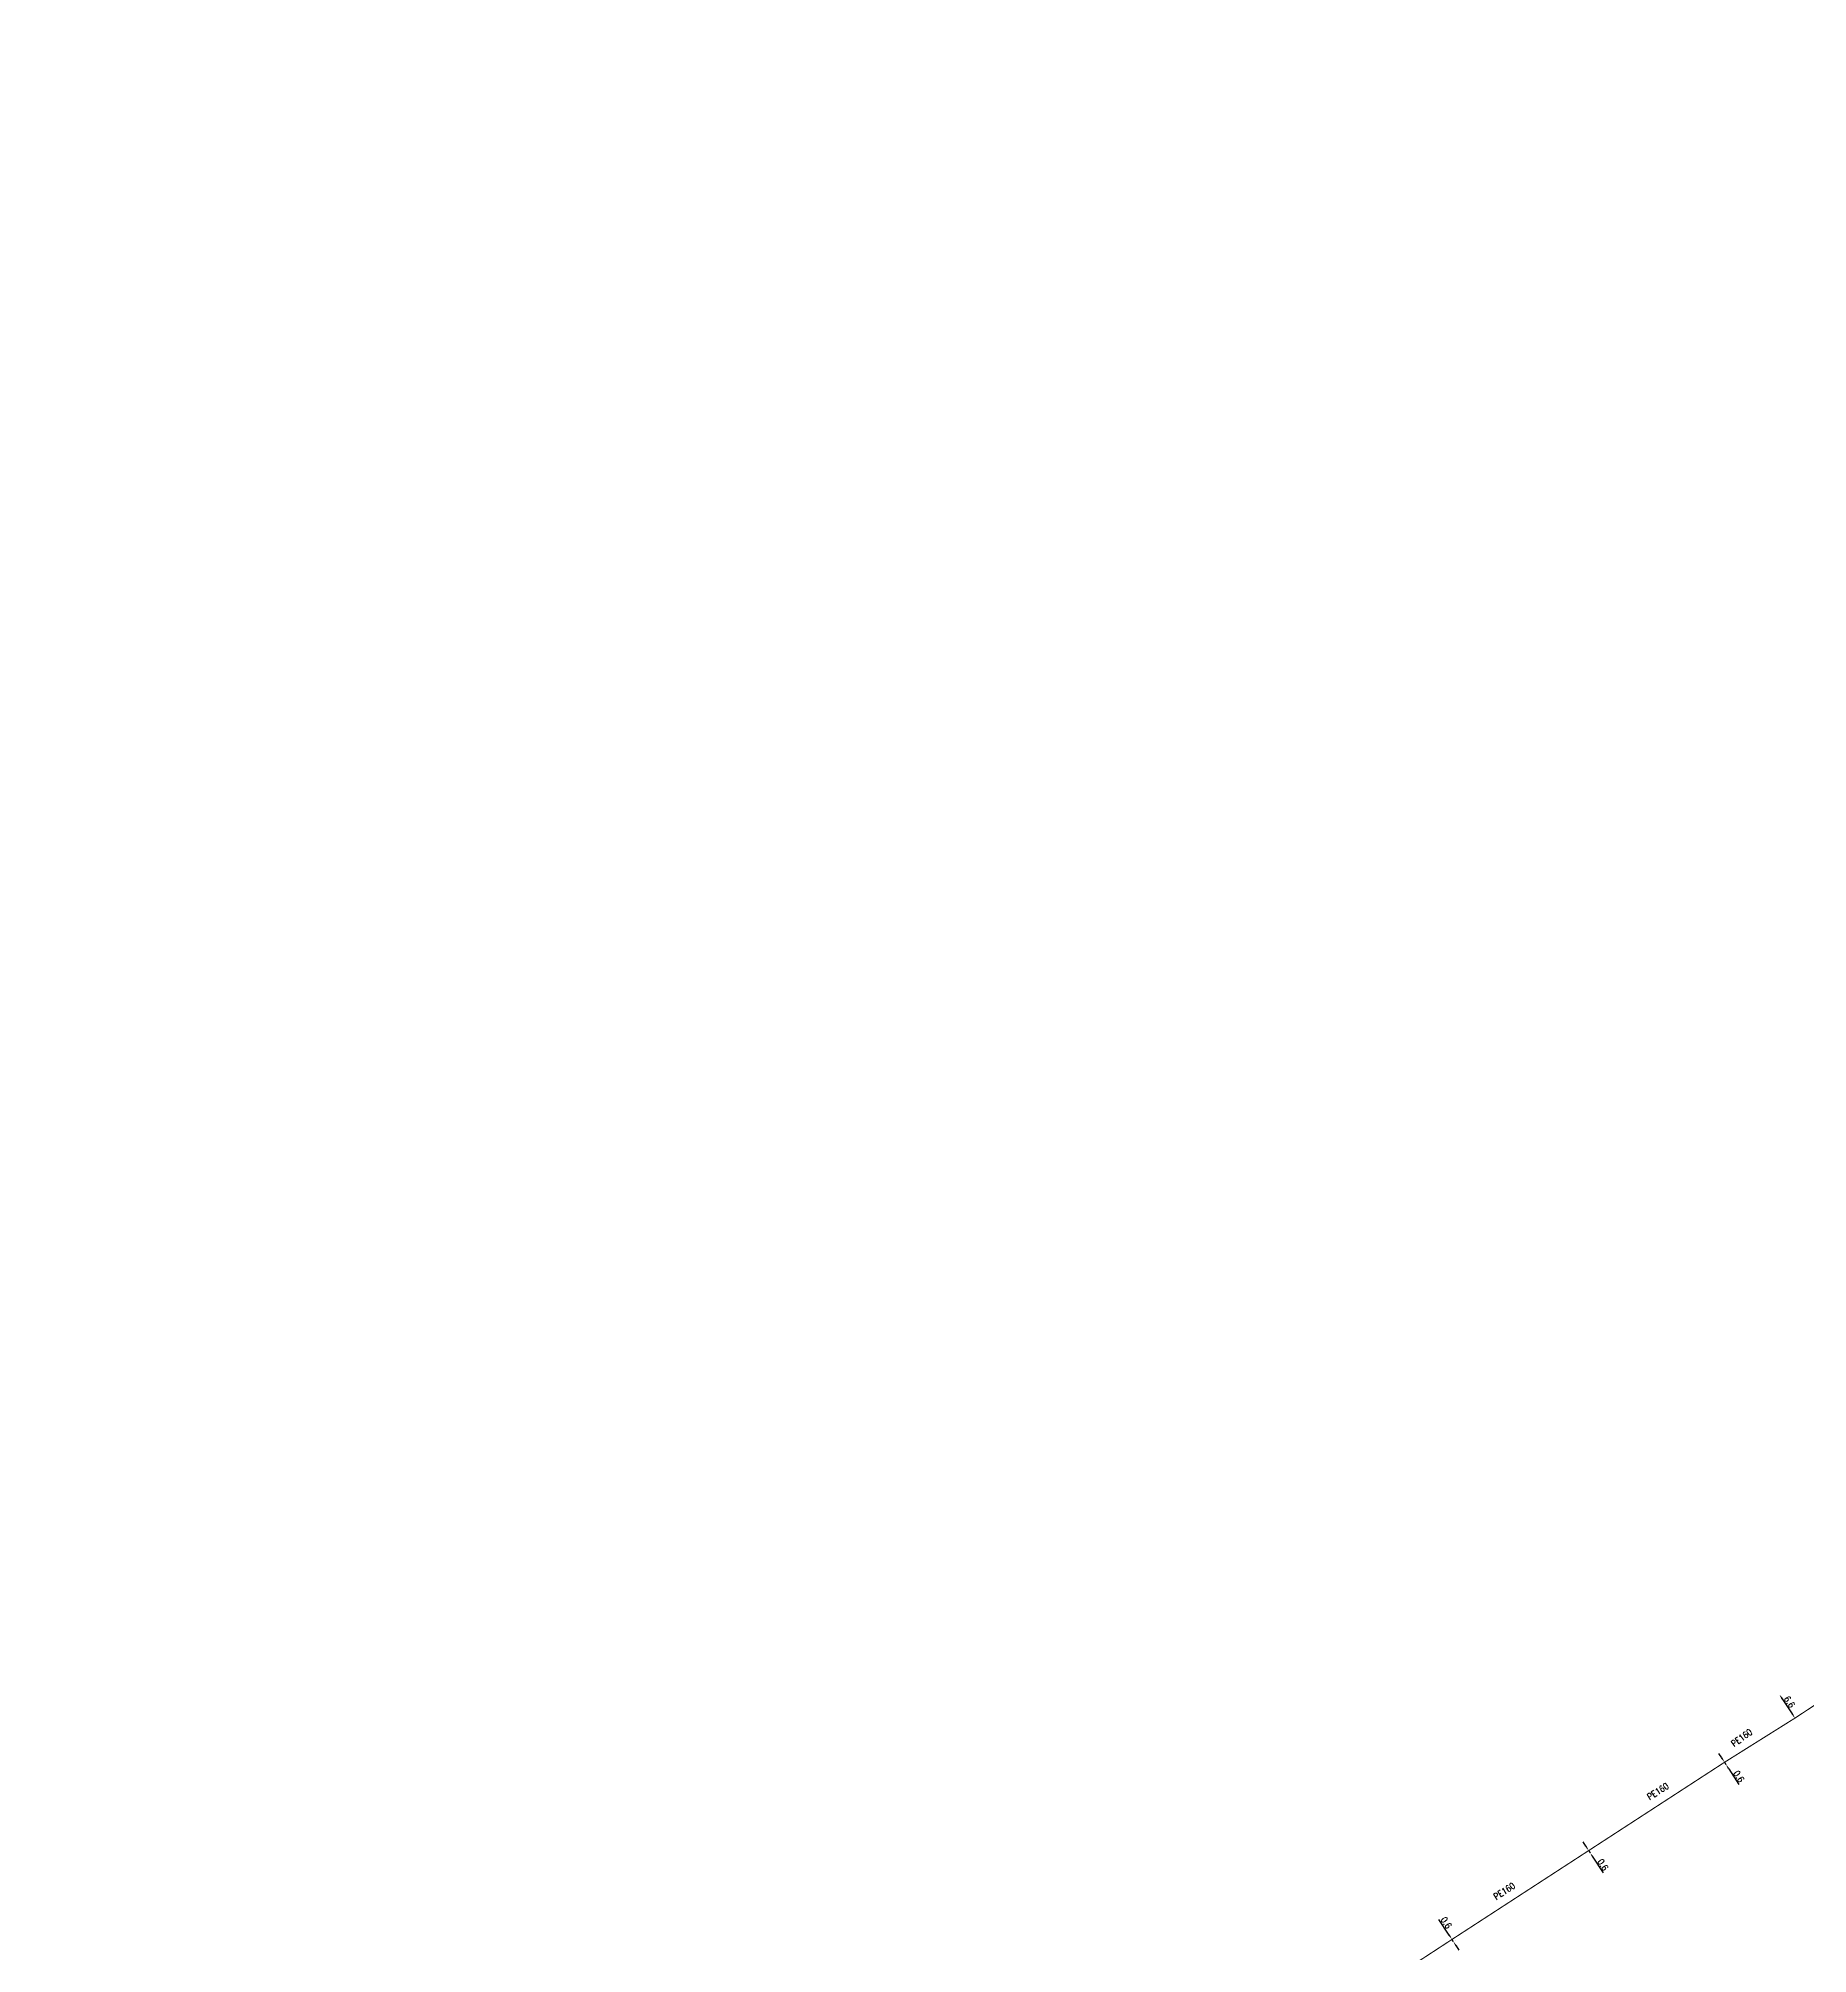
# Model space of a CAD drawing. Header units: millimetres. Extents: x 105164 to 106000, y 138000 to 138912.
# Drawn here: x 105164.3 to 105576.5, y 138458.4 to 138904.6 of the extents above; entities that cross this region are included whole.
import ezdxf

# ---------------------------------------------------------------- set-up
doc = ezdxf.new("R2010")
doc.units = ezdxf.units.MM
doc.layers.get('DEFPOINTS').update_dxf_attribs({"linetype": 'CONTINUOUS'})
doc.layers.add('G_120', color=4, linetype='CONTINUOUS')
doc.styles.get("Standard").update_dxf_attribs({"font": 'romans.shx', "width": 0.85})
doc.linetypes.add('G_TYPB_PE', pattern='A,5,-0.3,["o",Standard,S=1.5,R=0,X=0,Y=-0.5],-1.65', length=6.95)
doc.dimstyles.get("Standard").update_dxf_attribs({"dimtxt": 1.5, "dimasz": 1.2, "dimexe": 0.625, "dimexo": 0.625, "dimgap": 0.25, "dimtad": 1, "dimdec": 1, "dimzin": 0, "dimdsep": 46, "dimtxsty": 'Standard', "dimcen": -0.5, "dimadec": 0, "dimazin": 0, "dimtfac": 1, "dimtdec": 1, "dimtmove": 0, "dimatfit": 3, "dimfxl": 1, "dimtolj": 1, "dimtzin": 0, "dimarcsym": 0})

# ---------------------------------------------------------------- blocks, each defined once
blk = doc.blocks.new('*D67')
at = {"layer": 'DEFPOINTS', "color": 0, "linetype": 'Continuous'}
for p in [(105493.63, 138461.73), (105493.63, 138461.72), (105493.95, 138461.22)]:
    blk.add_point(p, dxfattribs=at)
at = {"layer": 'G_120', "color": 0, "linetype": 'Continuous', "lineweight": -2}
for p, q in [((105492.97, 138462.73), (105490.59, 138466.4)), ((105493.95, 138461.23), (105493.63, 138461.73)), ((105494.15, 138462.07), (105494.15, 138462.07)), ((105494.48, 138461.57), (105494.48, 138461.57)), ((105494.61, 138460.22), (105495.26, 138459.21))]:
    blk.add_line(p, q, dxfattribs=at)
at = {"layer": 'G_120', "color": 0, "linetype": 'Continuous'}
for points in [[(105493.14, 138462.84), (105492.81, 138462.62), (105493.63, 138461.73)], [(105494.77, 138460.33), (105494.44, 138460.11), (105493.95, 138461.23)]]:
    blk.add_solid(points, dxfattribs=at)
at = {"layer": 'G_120', "color": 0, "linetype": 'Continuous', "insert": (105492.3, 138465.61), "char_height": 1.5, "attachment_point": 5, "rotation": 303.0146}
blk.add_mtext('\\A1;0.6', dxfattribs=at)
blk = doc.blocks.new('*D71')
at = {"layer": 'DEFPOINTS', "color": 0, "linetype": 'Continuous'}
for p in [(105557.13, 138502.99), (105557.13, 138502.99), (105557.46, 138502.49)]:
    blk.add_point(p, dxfattribs=at)
at = {"layer": 'G_120', "color": 0, "linetype": 'Continuous', "lineweight": -2}
for p, q in [((105556.48, 138504), (105555.82, 138505)), ((105557.13, 138502.99), (105557.46, 138502.49)), ((105558.11, 138501.48), (105560.49, 138497.82))]:
    blk.add_line(p, q, dxfattribs=at)
at = {"layer": 'G_120', "color": 0, "linetype": 'Continuous'}
for points in [[(105556.65, 138504.11), (105556.31, 138503.89), (105557.13, 138502.99)], [(105558.28, 138501.59), (105557.94, 138501.37), (105557.46, 138502.49)]]:
    blk.add_solid(points, dxfattribs=at)
at = {"layer": 'G_120', "color": 0, "linetype": 'Continuous', "insert": (105560.47, 138499.69), "char_height": 1.5, "attachment_point": 5, "rotation": 303.0146}
blk.add_mtext('\\A1;0.6', dxfattribs=at)
blk = doc.blocks.new('*D72')
at = {"layer": 'DEFPOINTS', "color": 0, "linetype": 'Continuous'}
for p in [(105525.48, 138482.42), (105525.48, 138482.42), (105525.8, 138481.92)]:
    blk.add_point(p, dxfattribs=at)
at = {"layer": 'G_120', "color": 0, "linetype": 'Continuous', "lineweight": -2}
for p, q in [((105524.82, 138483.43), (105524.17, 138484.43)), ((105525.48, 138482.42), (105525.8, 138481.92)), ((105526.46, 138480.91), (105528.84, 138477.25))]:
    blk.add_line(p, q, dxfattribs=at)
at = {"layer": 'G_120', "color": 0, "linetype": 'Continuous'}
for points in [[(105524.99, 138483.54), (105524.66, 138483.32), (105525.48, 138482.42)], [(105526.62, 138481.02), (105526.29, 138480.8), (105525.8, 138481.92)]]:
    blk.add_solid(points, dxfattribs=at)
at = {"layer": 'G_120', "color": 0, "linetype": 'Continuous', "insert": (105528.81, 138479.12), "char_height": 1.5, "attachment_point": 5, "rotation": 303.0146}
blk.add_mtext('\\A1;0.6', dxfattribs=at)
blk = doc.blocks.new('*D73')
at = {"layer": 'DEFPOINTS', "color": 0, "linetype": 'Continuous'}
for p in [(105569.91, 138518.79), (105573.54, 138513.28), (105573.54, 138513.28)]:
    blk.add_point(p, dxfattribs=at)
at = {"layer": 'G_120', "color": 0, "linetype": 'Continuous', "lineweight": -2}
blk.add_line((105570.57, 138517.79), (105572.88, 138514.28), dxfattribs=at)
at = {"layer": 'G_120', "color": 0, "linetype": 'Continuous'}
for points in [[(105570.74, 138517.9), (105570.4, 138517.68), (105569.91, 138518.79)], [(105573.05, 138514.39), (105572.71, 138514.17), (105573.54, 138513.28)]]:
    blk.add_solid(points, dxfattribs=at)
at = {"layer": 'G_120', "color": 0, "linetype": 'Continuous', "insert": (105572.25, 138517.06), "char_height": 1.5, "attachment_point": 5, "rotation": 303.3918}
blk.add_mtext('\\A1;6.6', dxfattribs=at)

msp = doc.modelspace()

# ---------------------------------------------------------------- linework, layer by layer
at = {"layer": 'G_120', "linetype": 'G_TYPB_PE', "const_width": 0.25, "flags": 128}
msp.add_lwpolyline([(106000, 138904.48), (105997.43, 138902.59), (105989.2, 138896.37), (105981.95, 138891.13), (105979.3, 138889.17), (105974.18, 138885.53), (105955.3, 138869.52), (105947.76, 138863.77), (105942.25, 138859.5), (105942, 138859.35), (105941.64, 138858.68), (105926.89, 138830.79), (105923.21, 138825.82), (105923.59, 138825.51), (105922.52, 138824.09), (105920.33, 138821.19), (105909.75, 138806.97), (105907.8, 138803.52), (105906.07, 138803.12), (105894.3, 138787.81), (105884.67, 138776.71), (105876.68, 138768.14), (105863.54, 138754), (105857.02, 138748.11), (105848.35, 138738.54), (105845.12, 138735.24), (105839.27, 138728.34), (105829.39, 138719.16), (105817.7, 138709.31), (105811.53, 138703.71), (105803.48, 138696.89), (105793.37, 138687.89), (105785.53, 138681.09), (105777.32, 138673.8), (105760.04, 138659.07), (105743.49, 138644.71), (105734.08, 138636.98), (105708.67, 138615.12), (105698.39, 138606.13), (105683.9, 138594.56), (105673.72, 138586.58), (105646.84, 138565.71), (105618.78, 138544.92), (105582.79, 138519.37), (105573.54, 138513.28), (105557.13, 138502.99), (105525.48, 138482.42), (105493.63, 138461.72), (105461.96, 138441.03), (105418.2, 138412.67), (105410.56, 138408.5), (105406.43, 138405.72, -0.052888), (105399.79, 138399.47), (105380.29, 138386.72), (105379.77, 138386.38), (105379.64, 138386.31), (105379.52, 138386.23), (105379.39, 138386.15), (105379.27, 138386.07), (105379.24, 138386.06), (105378.6, 138385.65), (105377.98, 138385.23), (105377.35, 138384.82), (105376.72, 138384.41), (105376.1, 138383.99), (105375.48, 138383.57), (105374.85, 138383.15), (105374.24, 138382.73), (105373.61, 138382.31), (105372.99, 138381.88), (105372.38, 138381.46), (105371.76, 138381.02), (105371.15, 138380.6), (105370.74, 138380.31), (105368.59, 138380.93), (105365.17, 138378.47, 0.023096), (105336.48, 138356.03), (105329.23, 138349.81), (105318.76, 138340.54), (105314.54, 138336.33), (105303.07, 138325.1), (105290.55, 138310.7), (105285.47, 138304.42), (105277.21, 138293.37), (105262.09, 138271.51), (105255.59, 138260.08), (105251.49, 138253.15), (105248.57, 138247.48), (105246.43, 138243.33), (105244.48, 138237.64), (105243.68, 138236.09), (105241.51, 138231.91), (105229.63, 138205.89), (105219.45, 138175.76), (105207.1, 138136.42), (105207.1, 138136.42), (105206.73, 138134.33), (105206.19, 138131.2), (105198.15, 138103.43), (105193.45, 138085.14), (105188.92, 138070.63), (105187.01, 138068.8), (105184.97, 138063.05), (105176.87, 138040.22), (105174.95, 138035.45), (105174.09, 138030.87), (105164.38, 138000)], format="xyb", dxfattribs=at)

# ---------------------------------------------------------------- texts
at = {"layer": 'G_120', "linetype": 'Continuous', "width": 0.85}
for rotation, p in [(35.7691, (105559.34, 138506.5)), (32.5286, (105539.71, 138494.12)), (33.1057, (105503.95, 138470.86))]:
    msp.add_text('PE160', height=1.5, rotation=rotation, dxfattribs=at).set_placement(p)

# ---------------------------------------------------------------- dimensions: what is measured, and where the dimension line sits
at = {"layer": 'G_120', "linetype": 'Continuous'}
for base, p1, p2, angle, picture, middle in [((105573.54, 138513.28), (105569.91, 138518.79), (105573.54, 138513.28), 303.3918, '*D73', (105571.41, 138516.51)), ((105557.13, 138502.99), (105557.46, 138502.49), (105557.13, 138502.99), 303.0146, '*D71', (105559.63, 138499.15)), ((105525.48, 138482.42), (105525.8, 138481.92), (105525.48, 138482.42), 303.0146, '*D72', (105527.97, 138478.58)), ((105493.63, 138461.73), (105493.95, 138461.22), (105493.63, 138461.72), 303.0146, '*D67', (105491.46, 138465.07))]:
    dim = msp.add_linear_dim(base=base, p1=p1, p2=p2, angle=angle, dimstyle='Standard', dxfattribs=at)
    dim.commit()
    dim.dimension.update_dxf_attribs({"geometry": picture, "text_midpoint": middle, "dimtype": 160})

doc.saveas('drawing.dxf')
